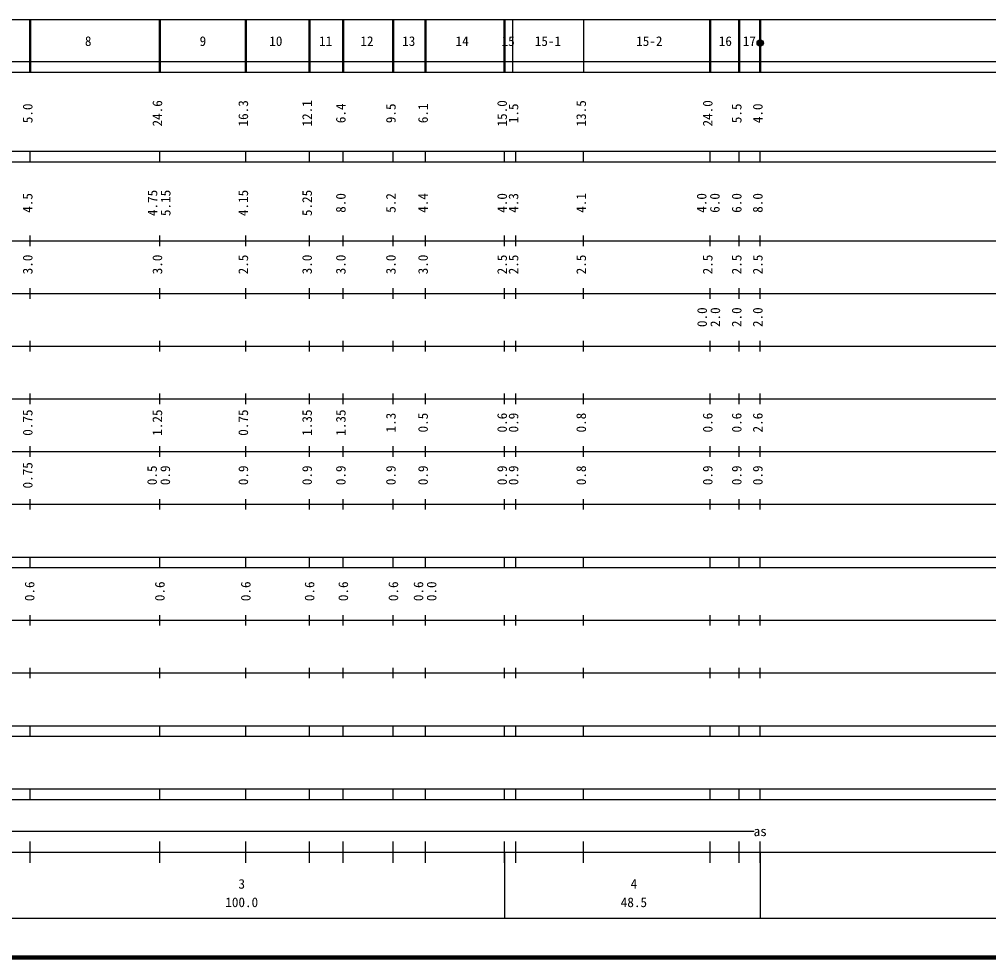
# Model space of a CAD drawing. Units: millimetres on the paper, enlarged 1000 times. Extents: x 40000 to 15568473, y -3502581 to 380000.
# Drawn here: x 275966 to 459830, y 20000 to 198000 of the extents above; entities that cross this region are included whole.
import ezdxf
from ezdxf.enums import TextEntityAlignment as Align

# ---------------------------------------------------------------- set-up
doc = ezdxf.new("R2010")
doc.units = ezdxf.units.MM
doc.header["$LTSCALE"] = 1000
for name, color, linetype, lineweight in [('M-TTL', 2, 'Continuous', 140), ('M-TTL-BAND', 7, 'Continuous', 25), ('M-TTL-LINE', 7, 'Continuous', 50)]:
    doc.layers.add(name, color=color, linetype=linetype, lineweight=lineweight)
doc.styles.add('ＭＳ ゴシック', font='')
doc.styles.get('ＭＳ ゴシック').set_extended_font_data('MS Gothic')

msp = doc.modelspace()

# ---------------------------------------------------------------- hatches: boundary and pattern name
at = {"layer": 'M-TTL-BAND'}
msp.add_hatch(color=256, dxfattribs=at).paths.add_polyline_path([(417100, 193513), (417100, 193537), (417098, 193560), (417096, 193584), (417093, 193607), (417088, 193630), (417083, 193653), (417077, 193676), (417071, 193698), (417063, 193721), (417054, 193743), (417045, 193764), (417035, 193785), (417023, 193806), (417012, 193827), (416999, 193846), (416985, 193866), (416971, 193884), (416956, 193903), (416941, 193920), (416924, 193937), (416907, 193954), (416890, 193969), (416871, 193984), (416853, 193998), (416833, 194012), (416813, 194025), (416793, 194037), (416772, 194048), (416751, 194058), (416730, 194067), (416708, 194076), (416685, 194084), (416663, 194090), (416640, 194096), (416617, 194101), (416594, 194106), (416571, 194109), (416547, 194111), (416524, 194113), (416500, 194113), (416476, 194113), (416453, 194111), (416429, 194109), (416406, 194106), (416383, 194101), (416360, 194096), (416337, 194090), (416315, 194084), (416292, 194076), (416270, 194067), (416249, 194058), (416228, 194048), (416207, 194037), (416187, 194025), (416167, 194012), (416147, 193998), (416129, 193984), (416110, 193969), (416093, 193954), (416076, 193937), (416059, 193920), (416044, 193903), (416029, 193884), (416015, 193866), (416001, 193846), (415988, 193827), (415977, 193806), (415965, 193785), (415955, 193764), (415946, 193743), (415937, 193721), (415929, 193698), (415923, 193676), (415917, 193653), (415912, 193630), (415907, 193607), (415904, 193584), (415902, 193560), (415900, 193537), (415900, 193513), (415900, 193489), (415902, 193466), (415904, 193442), (415907, 193419), (415912, 193396), (415917, 193373), (415923, 193350), (415929, 193328), (415937, 193305), (415946, 193283), (415955, 193262), (415965, 193241), (415977, 193220), (415988, 193200), (416001, 193180), (416015, 193160), (416029, 193142), (416044, 193123), (416059, 193106), (416076, 193089), (416093, 193072), (416110, 193057), (416129, 193042), (416147, 193028), (416167, 193014), (416187, 193001), (416207, 192990), (416228, 192978), (416249, 192968), (416270, 192959), (416292, 192950), (416315, 192942), (416337, 192936), (416360, 192930), (416383, 192925), (416406, 192920), (416429, 192917), (416453, 192915), (416476, 192913), (416500, 192913), (416524, 192913), (416547, 192915), (416571, 192917), (416594, 192920), (416617, 192925), (416640, 192930), (416663, 192936), (416685, 192942), (416708, 192950), (416730, 192959), (416751, 192968), (416772, 192978), (416793, 192990), (416813, 193001), (416833, 193014), (416853, 193028), (416871, 193042), (416890, 193057), (416907, 193072), (416924, 193089), (416941, 193106), (416956, 193123), (416971, 193142), (416985, 193160), (416999, 193180), (417012, 193200), (417023, 193220), (417035, 193241), (417045, 193262), (417054, 193283), (417063, 193305), (417071, 193328), (417077, 193350), (417083, 193373), (417088, 193396), (417093, 193419), (417096, 193442), (417098, 193466), (417100, 193489)])

# ---------------------------------------------------------------- linework, layer by layer
at = {"layer": 'M-TTL'}
msp.add_line((40000, 20000), (680000, 20000), dxfattribs=at)
at = {"layer": 'M-TTL-BAND'}
for p, q in [((68000, 198000), (579000, 198000)), ((369500, 198000), (369500, 188000)), ((383000, 198000), (383000, 188000)), ((40000, 190000), (579000, 190000)), ((40000, 188000), (579000, 188000)), ((40000, 173000), (579000, 173000)), ((278000, 171000), (278000, 173000)), ((302600, 171000), (302600, 173000)), ((318900, 171000), (318900, 173000)), ((331000, 171000), (331000, 173000)), ((337400, 171000), (337400, 173000)), ((346900, 171000), (346900, 173000)), ((353000, 171000), (353000, 173000)), ((368000, 171000), (368000, 173000)), ((370160, 171000), (370160, 173000)), ((383000, 171000), (383000, 173000)), ((407000, 171000), (407000, 173000)), ((412500, 171000), (412500, 173000)), ((416500, 171000), (416500, 173000)), ((40000, 171000), (579000, 171000)), ((278000, 155000), (278000, 157000)), ((302600, 155000), (302600, 157000)), ((318900, 155000), (318900, 157000)), ((331000, 155000), (331000, 157000)), ((337400, 155000), (337400, 157000)), ((346900, 155000), (346900, 157000)), ((353000, 155000), (353000, 157000)), ((368000, 155000), (368000, 157000)), ((370160, 155000), (370160, 157000)), ((383000, 155000), (383000, 157000)), ((407000, 155000), (407000, 157000)), ((412500, 155000), (412500, 157000)), ((416500, 155000), (416500, 157000)), ((40000, 156000), (579000, 156000)), ((46000, 146000), (579000, 146000)), ((278000, 145000), (278000, 147000)), ((302600, 145000), (302600, 147000)), ((318900, 145000), (318900, 147000)), ((331000, 145000), (331000, 147000)), ((337400, 145000), (337400, 147000)), ((346900, 145000), (346900, 147000)), ((353000, 145000), (353000, 147000)), ((368000, 145000), (368000, 147000)), ((370160, 145000), (370160, 147000)), ((383000, 145000), (383000, 147000)), ((407000, 145000), (407000, 147000)), ((412500, 145000), (412500, 147000)), ((416500, 145000), (416500, 147000)), ((278000, 135000), (278000, 137000)), ((302600, 135000), (302600, 137000)), ((318900, 135000), (318900, 137000)), ((331000, 135000), (331000, 137000)), ((337400, 135000), (337400, 137000)), ((346900, 135000), (346900, 137000)), ((353000, 135000), (353000, 137000)), ((368000, 135000), (368000, 137000)), ((370160, 135000), (370160, 137000)), ((383000, 135000), (383000, 137000)), ((407000, 135000), (407000, 137000)), ((412500, 135000), (412500, 137000)), ((416500, 135000), (416500, 137000)), ((52000, 136000), (579000, 136000)), ((278000, 125000), (278000, 127000)), ((302600, 125000), (302600, 127000)), ((318900, 125000), (318900, 127000)), ((331000, 125000), (331000, 127000)), ((337400, 125000), (337400, 127000)), ((346900, 125000), (346900, 127000)), ((353000, 125000), (353000, 127000)), ((368000, 125000), (368000, 127000)), ((370160, 125000), (370160, 127000)), ((383000, 125000), (383000, 127000)), ((407000, 125000), (407000, 127000)), ((412500, 125000), (412500, 127000)), ((416500, 125000), (416500, 127000)), ((46000, 126000), (579000, 126000)), ((52000, 116000), (579000, 116000)), ((278000, 115000), (278000, 117000)), ((302600, 115000), (302600, 117000)), ((318900, 115000), (318900, 117000)), ((331000, 115000), (331000, 117000)), ((337400, 115000), (337400, 117000)), ((346900, 115000), (346900, 117000)), ((353000, 115000), (353000, 117000)), ((368000, 115000), (368000, 117000)), ((370160, 115000), (370160, 117000)), ((383000, 115000), (383000, 117000)), ((407000, 115000), (407000, 117000)), ((412500, 115000), (412500, 117000)), ((416500, 115000), (416500, 117000)), ((278000, 105000), (278000, 107000)), ((302600, 105000), (302600, 107000)), ((318900, 105000), (318900, 107000)), ((331000, 105000), (331000, 107000)), ((337400, 105000), (337400, 107000)), ((346900, 105000), (346900, 107000)), ((353000, 105000), (353000, 107000)), ((368000, 105000), (368000, 107000)), ((370160, 105000), (370160, 107000)), ((383000, 105000), (383000, 107000)), ((407000, 105000), (407000, 107000)), ((412500, 105000), (412500, 107000)), ((416500, 105000), (416500, 107000)), ((46000, 106000), (579000, 106000)), ((40000, 96000), (579000, 96000)), ((278000, 94000), (278000, 96000)), ((302600, 94000), (302600, 96000)), ((318900, 94000), (318900, 96000)), ((331000, 94000), (331000, 96000)), ((337400, 94000), (337400, 96000)), ((346900, 94000), (346900, 96000)), ((353000, 94000), (353000, 96000)), ((368000, 94000), (368000, 96000)), ((370160, 94000), (370160, 96000)), ((383000, 94000), (383000, 96000)), ((407000, 94000), (407000, 96000)), ((412500, 94000), (412500, 96000)), ((416500, 94000), (416500, 96000)), ((40000, 94000), (579000, 94000)), ((278000, 83000), (278000, 85000)), ((302600, 83000), (302600, 85000)), ((318900, 83000), (318900, 85000)), ((331000, 83000), (331000, 85000)), ((337400, 83000), (337400, 85000)), ((346900, 83000), (346900, 85000)), ((353000, 83000), (353000, 85000)), ((368000, 83000), (368000, 85000)), ((370160, 83000), (370160, 85000)), ((383000, 83000), (383000, 85000)), ((407000, 83000), (407000, 85000)), ((412500, 83000), (412500, 85000)), ((416500, 83000), (416500, 85000)), ((49000, 84000), (579000, 84000)), ((40000, 74000), (579000, 74000)), ((278000, 73000), (278000, 75000)), ((302600, 73000), (302600, 75000)), ((318900, 73000), (318900, 75000)), ((331000, 73000), (331000, 75000)), ((337400, 73000), (337400, 75000)), ((346900, 73000), (346900, 75000)), ((353000, 73000), (353000, 75000)), ((368000, 73000), (368000, 75000)), ((370160, 73000), (370160, 75000)), ((383000, 73000), (383000, 75000)), ((407000, 73000), (407000, 75000)), ((412500, 73000), (412500, 75000)), ((416500, 73000), (416500, 75000)), ((40000, 64000), (579000, 64000)), ((278000, 62000), (278000, 64000)), ((302600, 62000), (302600, 64000)), ((318900, 62000), (318900, 64000)), ((331000, 62000), (331000, 64000)), ((337400, 62000), (337400, 64000)), ((346900, 62000), (346900, 64000)), ((353000, 62000), (353000, 64000)), ((368000, 62000), (368000, 64000)), ((370160, 62000), (370160, 64000)), ((383000, 62000), (383000, 64000)), ((407000, 62000), (407000, 64000)), ((412500, 62000), (412500, 64000)), ((416500, 62000), (416500, 64000)), ((40000, 62000), (579000, 62000)), ((40000, 52000), (579000, 52000)), ((278000, 50000), (278000, 52000)), ((302600, 50000), (302600, 52000)), ((318900, 50000), (318900, 52000)), ((331000, 50000), (331000, 52000)), ((337400, 50000), (337400, 52000)), ((346900, 50000), (346900, 52000)), ((353000, 50000), (353000, 52000)), ((368000, 50000), (368000, 52000)), ((370160, 50000), (370160, 52000)), ((383000, 50000), (383000, 52000)), ((407000, 50000), (407000, 52000)), ((412500, 50000), (412500, 52000)), ((416500, 50000), (416500, 52000)), ((40000, 50000), (579000, 50000)), ((71000, 44000), (415330, 44000)), ((278000, 38000), (278000, 42000)), ((302600, 38000), (302600, 42000)), ((318900, 38000), (318900, 42000)), ((331000, 38000), (331000, 42000)), ((337400, 38000), (337400, 42000)), ((346900, 38000), (346900, 42000)), ((353000, 38000), (353000, 42000)), ((368000, 38000), (368000, 42000)), ((370160, 38000), (370160, 42000)), ((383000, 38000), (383000, 42000)), ((407000, 38000), (407000, 42000)), ((412500, 38000), (412500, 42000)), ((416500, 38000), (416500, 42000)), ((40000, 40000), (579000, 40000)), ((368000, 40000), (368000, 27500)), ((416500, 40000), (416500, 27500)), ((68000, 27500), (579000, 27500))]:
    msp.add_line(p, q, dxfattribs=at)
msp.add_circle((416500, 193513), 600, dxfattribs=at)
at = {"layer": 'M-TTL-LINE'}
for p, q in [((278000, 198000), (278000, 188000)), ((302600, 198000), (302600, 188000)), ((318900, 198000), (318900, 188000)), ((331000, 198000), (331000, 188000)), ((337400, 198000), (337400, 188000)), ((346900, 198000), (346900, 188000)), ((353000, 198000), (353000, 188000)), ((368000, 198000), (368000, 188000)), ((407000, 198000), (407000, 188000)), ((412500, 198000), (412500, 188000)), ((416500, 198000), (416500, 188000))]:
    msp.add_line(p, q, dxfattribs=at)

# ---------------------------------------------------------------- texts
at = {"layer": 'M-TTL-BAND', "style": 'ＭＳ ゴシック'}
for s, p in [('8', (289014, 192405)), ('9', (310777, 192405)), ('10', (324610, 192405)), ('11', (334058, 192405)), ('12', (341902, 192405)), ('13', (349831, 192405)), ('14', (359953, 192405)), ('15', (368684, 192405)), ('15-1', (376233, 192405)), ('15-2', (395465, 192405)), ('16', (409889, 192405)), ('17', (414444, 192405)), ('as', (416500, 42500)), ('3', (318144, 32523)), ('4', (392541, 32523)), ('100.0', (318144, 29033)), ('48.5', (392541, 29033))]:
    msp.add_text(s, height=1833, dxfattribs=at).set_placement(p, align=Align.BOTTOM_CENTER)
for s, p in [('24.6', (303600, 180174)), ('16.3', (319900, 180174)), ('12.1', (332000, 180174)), ('15.0', (369000, 180174)), ('13.5', (384000, 180174)), ('24.0', (408000, 180174)), ('5.0', (279000, 180174)), ('6.4', (338400, 180174)), ('9.5', (347900, 180174)), ('6.1', (354000, 180174)), ('1.5', (371160, 180174)), ('5.5', (413500, 180174)), ('4.0', (417500, 180174)), ('4.75', (302679, 163174)), ('5.15', (305179, 163174)), ('4.15', (319900, 163174)), ('5.25', (332000, 163174)), ('4.5', (279000, 163174)), ('8.0', (338400, 163174)), ('5.2', (347900, 163174)), ('4.4', (354000, 163174)), ('4.0', (369000, 163174)), ('4.3', (371160, 163174)), ('4.1', (384000, 163174)), ('4.0', (406853, 163174)), ('6.0', (409353, 163174)), ('6.0', (413500, 163174)), ('8.0', (417500, 163174)), ('3.0', (279000, 151500)), ('3.0', (303600, 151500)), ('2.5', (319900, 151500)), ('3.0', (332000, 151500)), ('3.0', (338400, 151500)), ('3.0', (347900, 151500)), ('3.0', (354000, 151500)), ('2.5', (369000, 151500)), ('2.5', (371160, 151500)), ('2.5', (384000, 151500)), ('2.5', (408000, 151500)), ('2.5', (413500, 151500)), ('2.5', (417500, 151500)), ('0.0', (406937, 141500)), ('2.0', (409437, 141500)), ('2.0', (413500, 141500)), ('2.0', (417500, 141500)), ('0.75', (279000, 121500)), ('1.25', (303600, 121500)), ('0.75', (319900, 121500)), ('1.35', (332000, 121500)), ('1.35', (338400, 121500)), ('1.3', (347900, 121500)), ('0.5', (354000, 121500)), ('0.6', (369000, 121500)), ('0.9', (371160, 121500)), ('0.8', (384000, 121500)), ('0.6', (408000, 121500)), ('0.6', (413500, 121500)), ('2.6', (417500, 121500)), ('0.75', (279000, 111500)), ('0.5', (302595, 111500)), ('0.9', (305095, 111500)), ('0.9', (319900, 111500)), ('0.9', (332000, 111500)), ('0.9', (338400, 111500)), ('0.9', (347900, 111500)), ('0.9', (354000, 111500)), ('0.9', (369000, 111500)), ('0.9', (371160, 111500)), ('0.8', (384000, 111500)), ('0.9', (408000, 111500)), ('0.9', (413500, 111500)), ('0.9', (417500, 111500))]:
    msp.add_text(s, height=1833, rotation=90, dxfattribs=at).set_placement(p, align=Align.BOTTOM_CENTER)
for s, p in [('0.6', (277901, 89500)), ('0.6', (302600, 89500)), ('0.6', (318900, 89500)), ('0.6', (331000, 89500)), ('0.6', (337400, 89500)), ('0.6', (346900, 89500)), ('0.6', (351666, 89500)), ('0.0', (354154, 89500))]:
    msp.add_text(s, height=1833, rotation=90, dxfattribs=at).set_placement(p, align=Align.MIDDLE_CENTER)

doc.saveas('drawing.dxf')
